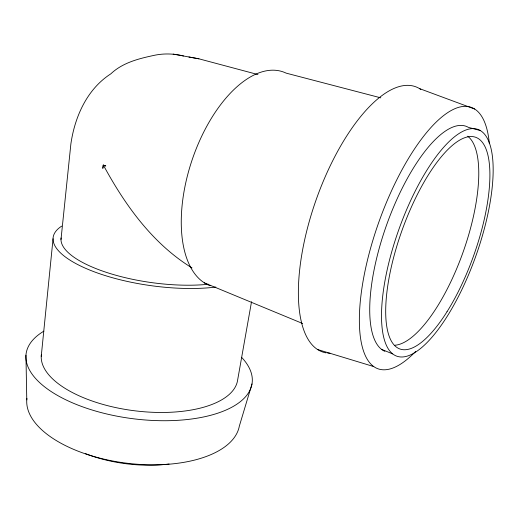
<?xml version="1.0" encoding="UTF-8"?>
<svg xmlns="http://www.w3.org/2000/svg" width="519" height="519" viewBox="0 0 519 519"><rect width="100%" height="100%" fill="white"/><g stroke="black" fill="none" stroke-linecap="round" stroke-linejoin="round"><path stroke-width="0.78" d="M103.203 165.263L105.785 165.963L103.372 165.126L102.82 168.396L103.21 165.036M41.241 356.274L53.061 238.74M60.995 239.48L70.876 143.951C74.755 116.853 87.023 89.132 110.794 73.867C122.276 62.974 137.853 58.848 152.897 55.624C162.992 53.256 173.482 53.476 183.525 55.974M251.527 301.721L237.423 381.231A98.947 43.894 7.3 0 1 132.442 410.497A98.947 43.894 7.3 0 1 41.364 354.73M251.994 383.956L239.324 426.157A107.128 52.062 7 0 1 125.241 463.006A107.128 52.062 7 0 1 26.917 398.378M188.942 57.006L198.926 58.816L257.937 74.554M173.158 54.093L198.926 58.816M380.784 97.844L286.157 73.14A112.98 57.959 -71.5 0 0 193.386 156.264A112.98 57.959 -71.5 0 0 210.052 285.697M480.231 130.503A120.421 40.716 -70.3 0 0 384.936 281.032A120.421 40.716 -70.3 0 0 446.853 316.888A120.421 40.716 -70.3 0 0 480.231 130.503L468.423 127.376A119.623 41.702 -70.4 0 0 388.283 220.348A119.623 41.702 -70.4 0 0 384.864 351.324M317.446 349.469L373.745 366.576M419.547 88.619L474.664 109.042M381.459 349.306L392.669 353.9M204.291 282.823L302.668 323.519M192.017 267.921C152.761 243.813 125.105 205.232 103.489 165.334L103.372 165.126M25.95 355.217L26.774 399.896M215.865 287.072A103.346 34.325 7.9 0 1 91.273 270.665A103.346 34.325 7.9 0 1 61.735 226.102M241.925 357.669A113.959 50.628 7.3 0 1 131.229 418.496A113.959 50.628 7.3 0 1 43.868 331.154M169.09 464.005A92.084 45.451 7 0 1 85.272 453.554M208.541 284.237A95.522 31.711 7.9 0 1 109.211 273.273A95.522 31.711 7.9 0 1 61.099 237.955M415.674 351.415A138.781 48.468 -70.4 0 1 359.433 314.903A138.781 48.468 -70.4 0 1 422.09 138.249A138.781 48.468 -70.4 0 1 489.346 143.711M326.081 352.862A140.532 56.24 -70.7 0 1 316.752 198.063A140.532 56.24 -70.7 0 1 420.818 89.43M329.98 353.205A140.532 56.24 -70.7 0 1 327.625 353.076M467.71 136.212A111.676 38.906 -70.4 0 1 463.85 249.97A111.676 38.906 -70.4 0 1 394.972 345.232M447.021 311.718A112.415 37.978 -70.3 0 0 477.61 138.164A112.415 37.978 -70.3 0 0 388.776 279.533A112.415 37.978 -70.3 0 0 447.021 311.718"/></g></svg>
